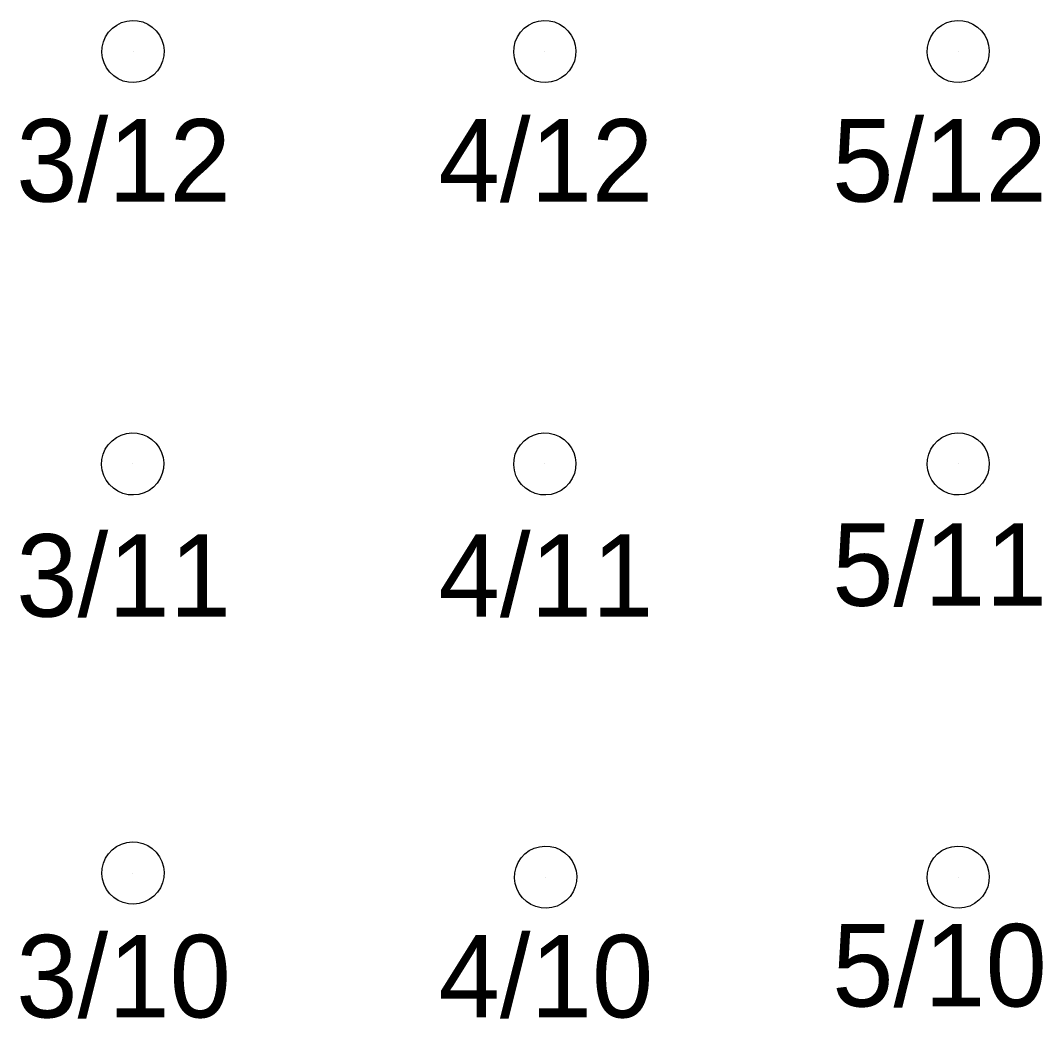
# Model space of a CAD drawing. Extents: x 858 to 5197, y 2407 to 5245.
# Drawn here: x 961.4 to 1085.2, y 2857.8 to 2978.8 of the extents above; entities that cross this region are included whole.
import ezdxf

# ---------------------------------------------------------------- set-up
doc = ezdxf.new("R2010")
doc.units = 0
doc.layers.add('Augers', color=7, linetype='Continuous')
doc.layers.add('Quadrats', color=7, linetype='Continuous')

msp = doc.modelspace()

# ---------------------------------------------------------------- linework, layer by layer
at = {"layer": 'Augers'}
for p, q in [((975, 2975), (975, 2975)), ((1024.9, 2975), (1024.9, 2975)), ((1075, 2975), (1075, 2975)), ((974.96, 2925), (974.96, 2925)), ((1024.9, 2925), (1024.9, 2925)), ((1075, 2925), (1075, 2925)), ((974.99, 2875.4), (974.99, 2875.4)), ((1025, 2874.9), (1025, 2874.9)), ((1075, 2874.9), (1075, 2874.9))]:
    msp.add_line(p, q, dxfattribs=at)
at = {"layer": 'Quadrats'}
for p, q in [((972.04, 2977.33), (972.49, 2977.81)), ((972.49, 2977.81), (973.02, 2978.21)), ((973.02, 2978.21), (973.61, 2978.5)), ((973.61, 2978.5), (974.24, 2978.69)), ((974.24, 2978.69), (974.89, 2978.77)), ((974.89, 2978.77), (975.54, 2978.73)), ((975.54, 2978.73), (976.18, 2978.58)), ((976.18, 2978.58), (976.79, 2978.32)), ((976.79, 2978.32), (977.33, 2977.96)), ((977.33, 2977.96), (977.81, 2977.51)), ((1021.94, 2977.33), (1022.39, 2977.81)), ((1022.39, 2977.81), (1022.92, 2978.21)), ((1022.92, 2978.21), (1023.51, 2978.5)), ((1023.51, 2978.5), (1024.14, 2978.69)), ((1024.14, 2978.69), (1024.79, 2978.77)), ((1024.79, 2978.77), (1025.44, 2978.73)), ((1025.44, 2978.73), (1026.08, 2978.58)), ((1026.08, 2978.58), (1026.69, 2978.32)), ((1026.69, 2978.32), (1027.23, 2977.96)), ((1027.23, 2977.96), (1027.71, 2977.51)), ((1072.04, 2977.33), (1072.49, 2977.81)), ((1072.49, 2977.81), (1073.02, 2978.21)), ((1073.02, 2978.21), (1073.61, 2978.5)), ((1073.61, 2978.5), (1074.24, 2978.69)), ((1074.24, 2978.69), (1074.89, 2978.77)), ((1074.89, 2978.77), (1075.54, 2978.73)), ((1075.54, 2978.73), (1076.18, 2978.58)), ((1076.18, 2978.58), (1076.79, 2978.32)), ((1076.79, 2978.32), (1077.33, 2977.96)), ((1077.33, 2977.96), (1077.81, 2977.51)), ((971.42, 2976.18), (971.68, 2976.79)), ((971.68, 2976.79), (972.04, 2977.33)), ((977.81, 2977.51), (978.21, 2976.98)), ((978.21, 2976.98), (978.5, 2976.39)), ((1021.32, 2976.18), (1021.58, 2976.79)), ((1021.58, 2976.79), (1021.94, 2977.33)), ((1027.71, 2977.51), (1028.11, 2976.98)), ((1028.11, 2976.98), (1028.4, 2976.39)), ((1071.42, 2976.18), (1071.68, 2976.79)), ((1071.68, 2976.79), (1072.04, 2977.33)), ((1077.81, 2977.51), (1078.21, 2976.98)), ((1078.21, 2976.98), (1078.5, 2976.39)), ((971.23, 2974.89), (971.27, 2975.54)), ((971.27, 2975.54), (971.42, 2976.18)), ((978.5, 2976.39), (978.69, 2975.76)), ((978.69, 2975.76), (978.77, 2975.11)), ((1021.13, 2974.89), (1021.17, 2975.54)), ((1021.17, 2975.54), (1021.32, 2976.18)), ((1028.4, 2976.39), (1028.59, 2975.76)), ((1028.59, 2975.76), (1028.67, 2975.11)), ((1071.23, 2974.89), (1071.27, 2975.54)), ((1071.27, 2975.54), (1071.42, 2976.18)), ((1078.5, 2976.39), (1078.69, 2975.76)), ((1078.69, 2975.76), (1078.77, 2975.11)), ((971.31, 2974.24), (971.23, 2974.89)), ((971.5, 2973.61), (971.31, 2974.24)), ((978.73, 2974.46), (978.58, 2973.82)), ((978.77, 2975.11), (978.73, 2974.46)), ((1021.21, 2974.24), (1021.13, 2974.89)), ((1021.4, 2973.61), (1021.21, 2974.24)), ((1028.63, 2974.46), (1028.48, 2973.82)), ((1028.67, 2975.11), (1028.63, 2974.46)), ((1071.31, 2974.24), (1071.23, 2974.89)), ((1071.5, 2973.61), (1071.31, 2974.24)), ((1078.73, 2974.46), (1078.58, 2973.82)), ((1078.77, 2975.11), (1078.73, 2974.46)), ((971.79, 2973.02), (971.5, 2973.61)), ((972.19, 2972.49), (971.79, 2973.02)), ((978.32, 2973.21), (977.96, 2972.67)), ((978.58, 2973.82), (978.32, 2973.21)), ((1021.69, 2973.02), (1021.4, 2973.61)), ((1022.09, 2972.49), (1021.69, 2973.02)), ((1028.22, 2973.21), (1027.86, 2972.67)), ((1028.48, 2973.82), (1028.22, 2973.21)), ((1071.79, 2973.02), (1071.5, 2973.61)), ((1072.19, 2972.49), (1071.79, 2973.02)), ((1078.32, 2973.21), (1077.96, 2972.67)), ((1078.58, 2973.82), (1078.32, 2973.21)), ((972.67, 2972.04), (972.19, 2972.49)), ((973.21, 2971.68), (972.67, 2972.04)), ((973.82, 2971.42), (973.21, 2971.68)), ((976.98, 2971.79), (976.39, 2971.5)), ((977.51, 2972.19), (976.98, 2971.79)), ((977.96, 2972.67), (977.51, 2972.19)), ((1022.57, 2972.04), (1022.09, 2972.49)), ((1023.11, 2971.68), (1022.57, 2972.04)), ((1023.72, 2971.42), (1023.11, 2971.68)), ((1026.88, 2971.79), (1026.29, 2971.5)), ((1027.41, 2972.19), (1026.88, 2971.79)), ((1027.86, 2972.67), (1027.41, 2972.19)), ((1072.67, 2972.04), (1072.19, 2972.49)), ((1073.21, 2971.68), (1072.67, 2972.04)), ((1073.82, 2971.42), (1073.21, 2971.68)), ((1076.98, 2971.79), (1076.39, 2971.5)), ((1077.51, 2972.19), (1076.98, 2971.79)), ((1077.96, 2972.67), (1077.51, 2972.19)), ((974.46, 2971.27), (973.82, 2971.42)), ((975.11, 2971.23), (974.46, 2971.27)), ((975.76, 2971.31), (975.11, 2971.23)), ((976.39, 2971.5), (975.76, 2971.31)), ((1024.36, 2971.27), (1023.72, 2971.42)), ((1025.01, 2971.23), (1024.36, 2971.27)), ((1025.66, 2971.31), (1025.01, 2971.23)), ((1026.29, 2971.5), (1025.66, 2971.31)), ((1074.46, 2971.27), (1073.82, 2971.42)), ((1075.11, 2971.23), (1074.46, 2971.27)), ((1075.76, 2971.31), (1075.11, 2971.23)), ((1076.39, 2971.5), (1075.76, 2971.31)), ((972.98, 2928.21), (973.57, 2928.5)), ((973.57, 2928.5), (974.2, 2928.69)), ((974.2, 2928.69), (974.85, 2928.77)), ((974.85, 2928.77), (975.5, 2928.73)), ((975.5, 2928.73), (976.14, 2928.58)), ((976.14, 2928.58), (976.75, 2928.32)), ((976.75, 2928.32), (977.29, 2927.96)), ((1022.92, 2928.21), (1023.51, 2928.5)), ((1023.51, 2928.5), (1024.14, 2928.69)), ((1024.14, 2928.69), (1024.79, 2928.77)), ((1024.79, 2928.77), (1025.44, 2928.73)), ((1025.44, 2928.73), (1026.08, 2928.58)), ((1026.08, 2928.58), (1026.69, 2928.32)), ((1026.69, 2928.32), (1027.23, 2927.96)), ((1073.02, 2928.21), (1073.61, 2928.5)), ((1073.61, 2928.5), (1074.24, 2928.69)), ((1074.24, 2928.69), (1074.89, 2928.77)), ((1074.89, 2928.77), (1075.54, 2928.73)), ((1075.54, 2928.73), (1076.18, 2928.58)), ((1076.18, 2928.58), (1076.79, 2928.32)), ((1076.79, 2928.32), (1077.33, 2927.96)), ((971.64, 2926.79), (972, 2927.33)), ((972, 2927.33), (972.45, 2927.81)), ((972.45, 2927.81), (972.98, 2928.21)), ((977.29, 2927.96), (977.77, 2927.51)), ((977.77, 2927.51), (978.17, 2926.98)), ((1021.58, 2926.79), (1021.94, 2927.33)), ((1021.94, 2927.33), (1022.39, 2927.81)), ((1022.39, 2927.81), (1022.92, 2928.21)), ((1027.23, 2927.96), (1027.71, 2927.51)), ((1027.71, 2927.51), (1028.11, 2926.98)), ((1071.68, 2926.79), (1072.04, 2927.33)), ((1072.04, 2927.33), (1072.49, 2927.81)), ((1072.49, 2927.81), (1073.02, 2928.21)), ((1077.33, 2927.96), (1077.81, 2927.51)), ((1077.81, 2927.51), (1078.21, 2926.98)), ((971.23, 2925.54), (971.38, 2926.18)), ((971.38, 2926.18), (971.64, 2926.79)), ((978.17, 2926.98), (978.46, 2926.39)), ((978.46, 2926.39), (978.65, 2925.76)), ((978.65, 2925.76), (978.73, 2925.11)), ((1021.17, 2925.54), (1021.32, 2926.18)), ((1021.32, 2926.18), (1021.58, 2926.79)), ((1028.11, 2926.98), (1028.4, 2926.39)), ((1028.4, 2926.39), (1028.59, 2925.76)), ((1028.59, 2925.76), (1028.67, 2925.11)), ((1071.27, 2925.54), (1071.42, 2926.18)), ((1071.42, 2926.18), (1071.68, 2926.79)), ((1078.21, 2926.98), (1078.5, 2926.39)), ((1078.5, 2926.39), (1078.69, 2925.76)), ((1078.69, 2925.76), (1078.77, 2925.11)), ((971.19, 2924.89), (971.23, 2925.54)), ((971.27, 2924.24), (971.19, 2924.89)), ((978.73, 2925.11), (978.69, 2924.46)), ((1021.13, 2924.89), (1021.17, 2925.54)), ((1021.21, 2924.24), (1021.13, 2924.89)), ((1028.67, 2925.11), (1028.63, 2924.46)), ((1071.23, 2924.89), (1071.27, 2925.54)), ((1071.31, 2924.24), (1071.23, 2924.89)), ((1078.77, 2925.11), (1078.73, 2924.46)), ((971.46, 2923.61), (971.27, 2924.24)), ((971.75, 2923.02), (971.46, 2923.61)), ((978.54, 2923.82), (978.28, 2923.21)), ((978.69, 2924.46), (978.54, 2923.82)), ((1021.4, 2923.61), (1021.21, 2924.24)), ((1021.69, 2923.02), (1021.4, 2923.61)), ((1028.48, 2923.82), (1028.22, 2923.21)), ((1028.63, 2924.46), (1028.48, 2923.82)), ((1071.5, 2923.61), (1071.31, 2924.24)), ((1071.79, 2923.02), (1071.5, 2923.61)), ((1078.58, 2923.82), (1078.32, 2923.21)), ((1078.73, 2924.46), (1078.58, 2923.82)), ((972.15, 2922.49), (971.75, 2923.02)), ((972.63, 2922.04), (972.15, 2922.49)), ((973.17, 2921.68), (972.63, 2922.04)), ((977.47, 2922.19), (976.94, 2921.79)), ((977.92, 2922.67), (977.47, 2922.19)), ((978.28, 2923.21), (977.92, 2922.67)), ((1022.09, 2922.49), (1021.69, 2923.02)), ((1022.57, 2922.04), (1022.09, 2922.49)), ((1023.11, 2921.68), (1022.57, 2922.04)), ((1027.41, 2922.19), (1026.88, 2921.79)), ((1027.86, 2922.67), (1027.41, 2922.19)), ((1028.22, 2923.21), (1027.86, 2922.67)), ((1072.19, 2922.49), (1071.79, 2923.02)), ((1072.67, 2922.04), (1072.19, 2922.49)), ((1073.21, 2921.68), (1072.67, 2922.04)), ((1077.51, 2922.19), (1076.98, 2921.79)), ((1077.96, 2922.67), (1077.51, 2922.19)), ((1078.32, 2923.21), (1077.96, 2922.67)), ((973.78, 2921.42), (973.17, 2921.68)), ((974.42, 2921.27), (973.78, 2921.42)), ((975.07, 2921.23), (974.42, 2921.27)), ((975.72, 2921.31), (975.07, 2921.23)), ((976.35, 2921.5), (975.72, 2921.31)), ((976.94, 2921.79), (976.35, 2921.5)), ((1023.72, 2921.42), (1023.11, 2921.68)), ((1024.36, 2921.27), (1023.72, 2921.42)), ((1025.01, 2921.23), (1024.36, 2921.27)), ((1025.66, 2921.31), (1025.01, 2921.23)), ((1026.29, 2921.5), (1025.66, 2921.31)), ((1026.88, 2921.79), (1026.29, 2921.5)), ((1073.82, 2921.42), (1073.21, 2921.68)), ((1074.46, 2921.27), (1073.82, 2921.42)), ((1075.11, 2921.23), (1074.46, 2921.27)), ((1075.76, 2921.31), (1075.11, 2921.23)), ((1076.39, 2921.5), (1075.76, 2921.31)), ((1076.98, 2921.79), (1076.39, 2921.5)), ((973.01, 2878.61), (973.6, 2878.9)), ((973.6, 2878.9), (974.23, 2879.09)), ((974.23, 2879.09), (974.88, 2879.17)), ((974.88, 2879.17), (975.53, 2879.13)), ((975.53, 2879.13), (976.17, 2878.98)), ((976.17, 2878.98), (976.78, 2878.72)), ((976.78, 2878.72), (977.32, 2878.36)), ((971.67, 2877.19), (972.03, 2877.73)), ((972.03, 2877.73), (972.48, 2878.21)), ((972.48, 2878.21), (973.01, 2878.61)), ((977.32, 2878.36), (977.8, 2877.91)), ((977.8, 2877.91), (978.2, 2877.38)), ((1022.04, 2877.23), (1022.49, 2877.71)), ((1022.49, 2877.71), (1023.02, 2878.11)), ((1023.02, 2878.11), (1023.61, 2878.4)), ((1023.61, 2878.4), (1024.24, 2878.59)), ((1024.24, 2878.59), (1024.89, 2878.67)), ((1024.89, 2878.67), (1025.54, 2878.63)), ((1025.54, 2878.63), (1026.18, 2878.48)), ((1026.18, 2878.48), (1026.79, 2878.22)), ((1026.79, 2878.22), (1027.33, 2877.86)), ((1027.33, 2877.86), (1027.81, 2877.41)), ((1072.04, 2877.23), (1072.49, 2877.71)), ((1072.49, 2877.71), (1073.02, 2878.11)), ((1073.02, 2878.11), (1073.61, 2878.4)), ((1073.61, 2878.4), (1074.24, 2878.59)), ((1074.24, 2878.59), (1074.89, 2878.67)), ((1074.89, 2878.67), (1075.54, 2878.63)), ((1075.54, 2878.63), (1076.18, 2878.48)), ((1076.18, 2878.48), (1076.79, 2878.22)), ((1076.79, 2878.22), (1077.33, 2877.86)), ((1077.33, 2877.86), (1077.81, 2877.41)), ((971.26, 2875.94), (971.41, 2876.58)), ((971.41, 2876.58), (971.67, 2877.19)), ((978.2, 2877.38), (978.49, 2876.79)), ((978.49, 2876.79), (978.68, 2876.16)), ((1021.42, 2876.08), (1021.68, 2876.69)), ((1021.68, 2876.69), (1022.04, 2877.23)), ((1027.81, 2877.41), (1028.21, 2876.88)), ((1028.21, 2876.88), (1028.5, 2876.29)), ((1028.5, 2876.29), (1028.69, 2875.66)), ((1071.42, 2876.08), (1071.68, 2876.69)), ((1071.68, 2876.69), (1072.04, 2877.23)), ((1077.81, 2877.41), (1078.21, 2876.88)), ((1078.21, 2876.88), (1078.5, 2876.29)), ((1078.5, 2876.29), (1078.69, 2875.66)), ((971.22, 2875.29), (971.26, 2875.94)), ((971.3, 2874.64), (971.22, 2875.29)), ((978.68, 2876.16), (978.76, 2875.51)), ((978.76, 2875.51), (978.72, 2874.86)), ((1021.23, 2874.79), (1021.27, 2875.44)), ((1021.27, 2875.44), (1021.42, 2876.08)), ((1028.69, 2875.66), (1028.77, 2875.01)), ((1028.77, 2875.01), (1028.73, 2874.36)), ((1071.23, 2874.79), (1071.27, 2875.44)), ((1071.27, 2875.44), (1071.42, 2876.08)), ((1078.69, 2875.66), (1078.77, 2875.01)), ((1078.77, 2875.01), (1078.73, 2874.36)), ((971.49, 2874.01), (971.3, 2874.64)), ((971.78, 2873.42), (971.49, 2874.01)), ((978.57, 2874.22), (978.31, 2873.61)), ((978.72, 2874.86), (978.57, 2874.22)), ((1021.31, 2874.14), (1021.23, 2874.79)), ((1021.5, 2873.51), (1021.31, 2874.14)), ((1028.73, 2874.36), (1028.58, 2873.72)), ((1071.31, 2874.14), (1071.23, 2874.79)), ((1071.5, 2873.51), (1071.31, 2874.14)), ((1078.73, 2874.36), (1078.58, 2873.72)), ((972.18, 2872.89), (971.78, 2873.42)), ((972.66, 2872.44), (972.18, 2872.89)), ((977.5, 2872.59), (976.97, 2872.19)), ((977.95, 2873.07), (977.5, 2872.59)), ((978.31, 2873.61), (977.95, 2873.07)), ((1021.79, 2872.92), (1021.5, 2873.51)), ((1022.19, 2872.39), (1021.79, 2872.92)), ((1027.96, 2872.57), (1027.51, 2872.09)), ((1028.32, 2873.11), (1027.96, 2872.57)), ((1028.58, 2873.72), (1028.32, 2873.11)), ((1071.79, 2872.92), (1071.5, 2873.51)), ((1072.19, 2872.39), (1071.79, 2872.92)), ((1077.96, 2872.57), (1077.51, 2872.09)), ((1078.32, 2873.11), (1077.96, 2872.57)), ((1078.58, 2873.72), (1078.32, 2873.11)), ((973.2, 2872.08), (972.66, 2872.44)), ((973.81, 2871.82), (973.2, 2872.08)), ((974.45, 2871.67), (973.81, 2871.82)), ((975.1, 2871.63), (974.45, 2871.67)), ((975.75, 2871.71), (975.1, 2871.63)), ((976.38, 2871.9), (975.75, 2871.71)), ((976.97, 2872.19), (976.38, 2871.9)), ((1022.67, 2871.94), (1022.19, 2872.39)), ((1023.21, 2871.58), (1022.67, 2871.94)), ((1023.82, 2871.32), (1023.21, 2871.58)), ((1024.46, 2871.17), (1023.82, 2871.32)), ((1026.39, 2871.4), (1025.76, 2871.21)), ((1026.98, 2871.69), (1026.39, 2871.4)), ((1027.51, 2872.09), (1026.98, 2871.69)), ((1072.67, 2871.94), (1072.19, 2872.39)), ((1073.21, 2871.58), (1072.67, 2871.94)), ((1073.82, 2871.32), (1073.21, 2871.58)), ((1074.46, 2871.17), (1073.82, 2871.32)), ((1076.39, 2871.4), (1075.76, 2871.21)), ((1076.98, 2871.69), (1076.39, 2871.4)), ((1077.51, 2872.09), (1076.98, 2871.69)), ((1025.11, 2871.13), (1024.46, 2871.17)), ((1025.76, 2871.21), (1025.11, 2871.13)), ((1075.11, 2871.13), (1074.46, 2871.17)), ((1075.76, 2871.21), (1075.11, 2871.13))]:
    msp.add_line(p, q, dxfattribs=at)

# ---------------------------------------------------------------- texts
at = {"layer": 'Augers'}
for s, p in [('3/12', (960.84, 2956.8)), ('4/12', (1012.02, 2956.8)), ('5/12', (1059.72, 2956.8)), ('5/11', (1059.72, 2907.8)), ('3/11', (960.84, 2906.48)), ('4/11', (1012.02, 2906.48)), ('5/10', (1059.72, 2859.22)), ('3/10', (960.84, 2857.89)), ('4/10', (1012.02, 2857.89))]:
    msp.add_text(s, height=10, dxfattribs=at).set_placement(p)

doc.saveas('drawing.dxf')
